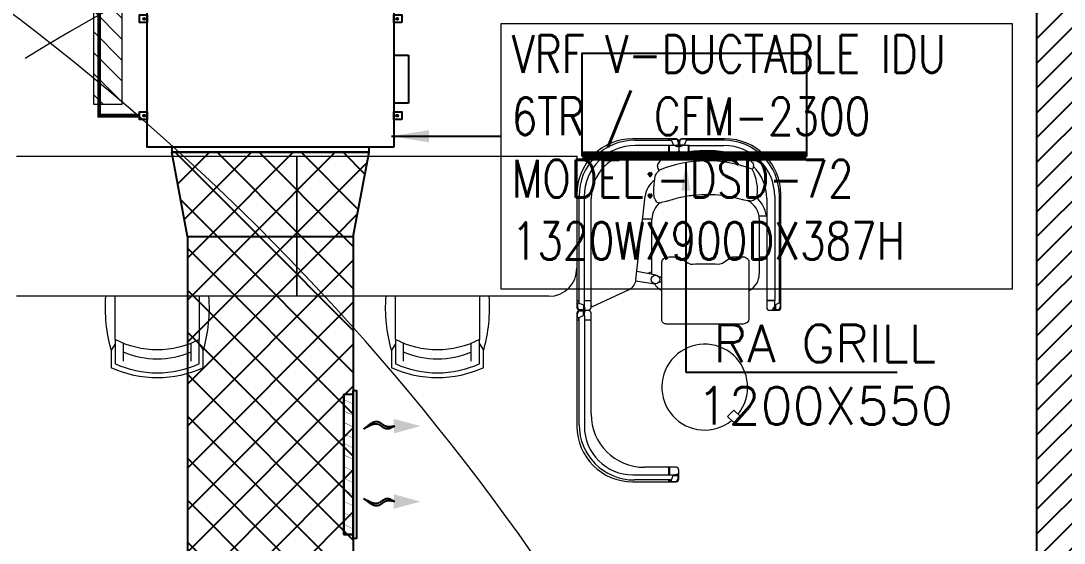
# Model space of a CAD drawing. Header units: millimetres. Extents: x -81374 to 485233, y -39075 to 157313.
# Drawn here: x 35006 to 40591, y -15833 to -13039 of the extents above; entities that cross this region are included whole.
import ezdxf
from ezdxf.enums import TextEntityAlignment as Align

# ---------------------------------------------------------------- set-up
doc = ezdxf.new("R2010")
doc.units = ezdxf.units.MM
doc.linetypes.add('CENTERX2', pattern=[4, 2.5, -0.5, 0.5, -0.5])
doc.linetypes.add('HIDDEN', pattern=[0.375, 0.25, -0.125])
for name, color, linetype in [('AC-RA-DIFFUSER', 6, 'Continuous'), ('FRESH AIRDUCT', 3, 'Continuous'), ('Hatch 01_UC', 7, 'Continuous'), ('HVAC-SECTIONS', 7, 'Continuous'), ('M HVAC DRAIN PIPE', 8, 'Continuous'), ('M-HVAC ELLIPTICAL DUCT', 6, 'Continuous'), ('M-HVAC-GRIL', 6, 'Continuous'), ('M-HVAC-INSULATION', 8, 'Continuous'), ('M-HVAC-SUPP', 4, 'Continuous'), ('M-HVAC-TEXT', 7, 'Continuous')]:
    doc.layers.add(name, color=color, linetype=linetype)
for name, color, linetype, lineweight in [('CB-AC CABLE TRAY', 213, 'Continuous', 15), ('DRAIN PIPE', 76, 'Continuous', 30), ('G-IMPT', 8, 'Continuous', 5), ('M HVAC GRILLE', 6, 'Continuous', 13), ('M-HVAC-EQUIP TEXT', 230, 'Continuous', 0), ('VRF -COPPER PIPE', 4, 'Continuous', 9)]:
    doc.layers.add(name, color=color, linetype=linetype, lineweight=lineweight)
doc.styles.add('HVAC TEXT', font='Romans.shx', dxfattribs={"width": 0.8, "height": 100})
doc.styles.add('R', font='romans.shx')
doc.styles.add('ROMAND', font='romand__.ttf')
doc.styles.get("Standard").update_dxf_attribs({"font": 'arial.ttf'})
doc.dimstyles.new('HVAC DIM', dxfattribs={"dimtxt": 100, "dimasz": 200, "dimexe": 50, "dimexo": 50, "dimgap": 50, "dimtad": 1, "dimtoh": 1, "dimdec": 0, "dimzin": 0, "dimdsep": 46, "dimtxsty": 'HVAC TEXT', "dimcen": 50, "dimclrd": 7, "dimclre": 7, "dimclrt": 7, "dimadec": 0, "dimazin": 0, "dimtfac": 1, "dimtdec": 0, "dimtofl": 0, "dimtmove": 0, "dimatfit": 3, "dimfxl": 1, "dimtolj": 1, "dimtzin": 0, "dimarcsym": 0})
doc.dimstyles.new('Vayucon', dxfattribs={"dimtxt": 200, "dimasz": 150, "dimexe": 0, "dimexo": 0, "dimgap": 9e-05, "dimtad": 1, "dimdec": 0, "dimrnd": 5, "dimzin": 0, "dimdsep": 46, "dimtxsty": 'ROMAND', "dimcen": 90, "dimclre": 99, "dimclrt": 7, "dimadec": 0, "dimazin": 0, "dimtfac": 1, "dimtdec": 0, "dimtofl": 0, "dimtmove": 1, "dimatfit": 3, "dimfxl": 1, "dimtolj": 1, "dimtzin": 0, "dimarcsym": 0})
pattern_1 = [(45, (-219788.42, -94207.17), (-112.2532, 112.2532), []), (135, (-219788.42, -94207.17), (-112.2532, -112.2532), [])]

# ---------------------------------------------------------------- blocks, each defined once
blk = doc.blocks.new('floor plan 1')
at = {"layer": 'G-IMPT', "color": 8, "ltscale": 500}
for p, q in [((19641.8, -23585.8), (19641.8, -23632.2)), ((19646.1, -23587.7), (19646.1, -23609.7)), ((19648.3, -23611.7), (19651.8, -23611.4)), ((19650.1, -23603.9), (19650.1, -23607.1)), ((19672.2, -23603.9), (19650.1, -23603.9)), ((19650.1, -23607.1), (19662.8, -23607.1)), ((19662.8, -23608.2), (19652, -23611.4)), ((19890.7, -23570.5), (19657, -23570.5)), ((19679.2, -23572.5), (19661.4, -23572.5)), ((19662.8, -23608.2), (19662.8, -23607.1)), ((19683.6, -23575.2), (19672.2, -23603.9)), ((19681.8, -23579.8), (19880.3, -23579.8)), ((19749.6, -23607.2), (19692, -23607.2)), ((19692.9, -23579.8), (19692.9, -23570.5)), ((19692.9, -23647.5), (19692.9, -23607.2)), ((19694.9, -23570.5), (19694.9, -23579.8)), ((19694.9, -23607.2), (19694.9, -23647.5)), ((19888.1, -23607.2), (19749.6, -23607.2)), ((19657, -23647.5), (19826, -23647.5)), ((19312.5, -23919.2), (19346.7, -23885)), ((19346.7, -23885), (19381.1, -23919.3)), ((20147.7, -24377.8), (20147.7, -23866.7)), ((20176.2, -23875.7), (20176.2, -24449.1)), ((20187.9, -24472.4), (20187.9, -23867.7)), ((19346.8, -23953.6), (19312.5, -23919.2)), ((19346.8, -23953.6), (19381.1, -23919.3)), ((20111.7, -23933.2), (20111.7, -24472.4)), ((20688.5, -24180.6), (20688.5, -24273.7)), ((21180.4, -24273.7), (21180.4, -24180.6)), ((22188.5, -24180.6), (22188.5, -24273.7)), ((22680.4, -24273.7), (22680.4, -24180.6)), ((20709.6, -24200.9), (20709.6, -24331.6)), ((21159.3, -24331.6), (21159.3, -24200.9)), ((22209.6, -24200.9), (22209.6, -24331.6)), ((22659.3, -24331.6), (22659.3, -24200.9)), ((20709.6, -24307.9), (20688.5, -24273.7)), ((21159.3, -24307.9), (21180.4, -24273.7)), ((22209.6, -24307.9), (22188.5, -24273.7)), ((22659.3, -24307.9), (22680.4, -24273.7)), ((20709.6, -24309.7), (20709.6, -24307.9)), ((20709.6, -24562.7), (20709.6, -24331.6)), ((21159.3, -24309.7), (21159.3, -24307.9)), ((21159.3, -24331.6), (21159.3, -24562.7)), ((22209.6, -24309.7), (22209.6, -24307.9)), ((22209.6, -24562.7), (22209.6, -24331.6)), ((22659.3, -24309.7), (22659.3, -24307.9)), ((22659.3, -24331.6), (22659.3, -24562.7)), ((20147.7, -24435.5), (20147.7, -24377.8)), ((19266.8, -24746.4), (19266.8, -24441.4)), ((19298.5, -24414.3), (19708.6, -24414.3)), ((19734, -24436), (19734, -24741)), ((20111.7, -24434.4), (20147.9, -24434.4)), ((20147.9, -24436.6), (20111.7, -24436.6)), ((20181.5, -24446.9), (20151.8, -24458.9)), ((20151.8, -24458.9), (20151.8, -24479.4)), ((20176.2, -24434.4), (20187.9, -24434.4)), ((20187.9, -24436.6), (20176.2, -24436.6)), ((20185.1, -24451.6), (20185.1, -24469)), ((19095.6, -24502.9), (19095.6, -25106.5)), ((19099.3, -24523.3), (19099.3, -24505.9)), ((19102.9, -24528), (19125.1, -24516.6)), ((19156.6, -24487.6), (19110.9, -24487.6)), ((19114.5, -24490.6), (19137.2, -24490.6)), ((19125.1, -24494.4), (19128.3, -24494.4)), ((19125.1, -24516.6), (19125.1, -24494.4)), ((19128.3, -24494.4), (19128.3, -24507.1)), ((19128.3, -24507.1), (19129.4, -24507.1)), ((19129.4, -24507.1), (19138.9, -24496.3)), ((19139.2, -24492.8), (19138.9, -24496.3)), ((19171.8, -25086.5), (19171.8, -24502.9)), ((20104.5, -24508), (19908, -24599.7)), ((20111.7, -24502.9), (20111.7, -25086.5)), ((20172.7, -24487.6), (20127, -24487.6)), ((20145.2, -24482), (20145.5, -24478.6)), ((20145.2, -24493.2), (20145.5, -24496.7)), ((20148.6, -24468.4), (20145.5, -24478.6)), ((20148.8, -24507.7), (20145.5, -24496.7)), ((20169.8, -24484.2), (20147.2, -24484.2)), ((20169.8, -24491), (20147.2, -24491)), ((20151.8, -24479.4), (20149.9, -24479.4)), ((20151.8, -24495.8), (20150.3, -24495.8)), ((20151.8, -24516.3), (20151.8, -24495.8)), ((20181.5, -24528.4), (20151.8, -24516.3)), ((20185.1, -24523.7), (20185.1, -24506.3)), ((20187.9, -25107), (20187.9, -24502.9)), ((19095.6, -24538.8), (19103.5, -24538.8)), ((19103.5, -24541), (19095.6, -24541)), ((19103.5, -24527.6), (19103.5, -25099.5)), ((19128.9, -24538.8), (19171.8, -24538.8)), ((19128.9, -24594.1), (19128.9, -24539.9)), ((19171.8, -24541), (19128.9, -24541)), ((20111.7, -24538.8), (20148.6, -24538.8)), ((20148.3, -24540.8), (20111.7, -24540.8)), ((20148.3, -24594.1), (20148.3, -24539.9)), ((20176.1, -24526.2), (20176.1, -25099.5)), ((20176.1, -24538.8), (20187.9, -24538.8)), ((20187.9, -24540.8), (20176.1, -24540.8)), ((20337.9, -24562.7), (21687.9, -24562.7)), ((21687.9, -25312.7), (21687.9, -24562.7)), ((21687.9, -24562.7), (23187.9, -24562.7)), ((21687.9, -24562.7), (21687.9, -25312.7)), ((19128.9, -25096.8), (19128.9, -24594.1)), ((19872.4, -24645.4), (19770.8, -24629.9)), ((20148.3, -25096.8), (20148.3, -24594.1)), ((19211.5, -24976.1), (19211.5, -24683)), ((19734, -24637.9), (19749.6, -24637.9)), ((19734, -24664.9), (19747.7, -24664.9)), ((19763.1, -24675.4), (19866.8, -24694.7)), ((19786.3, -24678.6), (19786.3, -24973.8)), ((19786.3, -24693.3), (19807.5, -24683.7)), ((19871.7, -24650.3), (19822.8, -25098.2)), ((19407.8, -24739.9), (19373.2, -24765.5)), ((19544.8, -24736.1), (19455.9, -24736.1)), ((19627.5, -24765.5), (19592.6, -24739.6)), ((20187.9, -25312.7), (20187.9, -24712.7)), ((19211.5, -24772.8), (19171.8, -24772.8)), ((19348.2, -24773.5), (19298.5, -24773.5)), ((19695.9, -24773.5), (19652.5, -24773.5)), ((19212.7, -24992.3), (19173.5, -24992.3)), ((19836, -24976.8), (19786.3, -24976.8)), ((19588.8, -25368.7), (19588.8, -25335)), ((19590.8, -25334.7), (19590.8, -25368.7)), ((19641.8, -25389.5), (19641.8, -25343.1)), ((19870.4, -25327.8), (19657, -25327.8)), ((19693.1, -25368.7), (19693.1, -25327.8)), ((19695.2, -25327.8), (19695.2, -25368.7)), ((19698.4, -25311.6), (19696.2, -25322.2)), ((21687.9, -25312.7), (20187.9, -25312.7)), ((23187.9, -25312.7), (21687.9, -25312.7)), ((19393.9, -25404.8), (19626.6, -25404.8)), ((19533.4, -25368.7), (19400.9, -25368.7)), ((19401.3, -25397.3), (19602.6, -25397.3)), ((19587.7, -25368.7), (19533.4, -25368.7)), ((19588.8, -25404.8), (19588.8, -25397.3)), ((19590.8, -25397.3), (19590.8, -25404.8)), ((19601.3, -25400.4), (19613, -25371)), ((19605.7, -25403.2), (19623.5, -25403.2)), ((19613, -25371), (19634.8, -25371)), ((19622.1, -25367.4), (19632.9, -25364.2)), ((19622.1, -25367.4), (19622.1, -25368.5)), ((19634.8, -25368.5), (19622.1, -25368.5)), ((19636.6, -25363.9), (19633.1, -25364.2)), ((19634.8, -25371), (19634.8, -25368.5)), ((19638.8, -25387.9), (19638.8, -25365.9)), ((19645.6, -25387.9), (19645.6, -25365.9)), ((19647.8, -25363.9), (19651.3, -25364.2)), ((19649.5, -25371), (19649.5, -25368.5)), ((19649.5, -25368.5), (19662.2, -25368.5)), ((19671.4, -25371), (19649.5, -25371)), ((19662.2, -25367.4), (19651.5, -25364.2)), ((19657, -25404.8), (19890.2, -25404.8)), ((19678.7, -25403.2), (19660.8, -25403.2)), ((19662.2, -25367.4), (19662.2, -25368.5)), ((19683.1, -25400.4), (19671.4, -25371)), ((19878.3, -25397.3), (19681.8, -25397.3)), ((19693.1, -25404.8), (19693.1, -25397.3)), ((19695.2, -25397.3), (19695.2, -25404.8)), ((19696.7, -25368.7), (19751, -25368.7)), ((19751, -25368.7), (19876.4, -25368.7))]:
    blk.add_line(p, q, dxfattribs=at)
at = {"layer": 'G-IMPT', "color": 8, "ltscale": 500, "extrusion": (0, 0, -1)}
for p, q in [((20753.4, -24214.8), (20753.4, -24311.2)), ((21115.5, -24214.8), (21115.5, -24311.2)), ((22253.4, -24214.8), (22253.4, -24311.2)), ((22615.5, -24214.8), (22615.5, -24311.2))]:
    blk.add_line(p, q, dxfattribs=at)
at = {"layer": 'G-IMPT', "color": 8, "ltscale": 500}
blk.add_circle((19767.3, -24652.7), 23.1, dxfattribs=at)
for centre, radius, start, end in [((30901.2, -15868.2), 12777.8, 49.90697, 259.60318), ((18060.5, -17690.2), 9598.5, 196.54068, 301.95899), ((19657, -23585.8), 15.2, 90, 180), ((19661.4, -23587.7), 15.3, 90, 180), ((19648.1, -23609.7), 2.02, 180, 275), ((19679.2, -23577.3), 4.86, 25.6655, 90), ((19880.3, -23875.7), 295.9, 0, 90), ((19888.1, -23866.7), 259.5, 0, 90), ((19890.7, -23867.7), 297.2, 0, 90), ((19657, -23632.2), 15.2, 180, 270), ((19826, -23933.2), 285.7, 0, 90), ((19503.5, -24076.5), 229.6, 315, 128.8686), ((19503.5, -24076.5), 229.6, 140.9794, 315), ((20180.2, -24451.6), 4.86, 0, 74.6377), ((19110.9, -24502.9), 15.2, 90, 180), ((19114.5, -24505.9), 15.3, 90, 180), ((19102.6, -24501.9), 25.2, 6.3372, 17.4257), ((19137.2, -24492.7), 2.02, 355, 90), ((19156.6, -24502.9), 15.2, 0, 90), ((20106.7, -24512.6), 5.09, 0, 115), ((20127, -24472.4), 15.2, 180, 270), ((20127, -24502.9), 15.2, 90, 180), ((20147.2, -24482.2), 2.02, 175, 270), ((20147.2, -24493.1), 2.02, 90, 185), ((20169.8, -24469), 15.3, 270, 0), ((20169.8, -24506.3), 15.3, 0, 90), ((20172.7, -24472.4), 15.2, 270, 0), ((20172.7, -24502.9), 15.2, 0, 90), ((19104.2, -24523.3), 4.86, 180, 254.6377), ((20180.2, -24523.7), 4.86, 285.3623, 0), ((20337.9, -24712.7), 150, 90, 180), ((19313.1, -24683), 101.6, 117.1335, 180), ((19691.1, -24678.6), 95.3, 30.559, 63.249), ((19934.8, -24657.2), 63.5, 115, 173.7685), ((19336.9, -24969), 165.1, 188.1141, 228.7333), ((19319.4, -24976.1), 107.9, 180, 244.0562), ((19672, -24973.8), 114.3, 308.3842, 0), ((19264.4, -25122), 49.6, 93.0816, 137.3069), ((19744.8, -25090.5), 27.2, 11.62, 111.2641), ((19393.9, -25106.5), 298.3, 180, 270), ((19401.3, -25099.5), 297.8, 180, 270), ((19400.9, -25096.8), 272, 180, 270), ((19413.1, -25086.5), 241.3, 180, 224.7065), ((19702.8, -25085.1), 120.6, 304.68, 353.7685), ((19870.4, -25086.5), 241.3, 270, 0), ((19876.4, -25096.8), 272, 270, 0), ((19878.3, -25099.5), 297.8, 270, 0), ((19890.2, -25107), 297.7, 270, 0), ((19413.4, -25144.8), 190.7, 183.1164, 210.6705), ((19260.7, -25257.4), 19, 126.6245, 187.234), ((19492.1, -24612.3), 675, 248.9189, 292.0304), ((19737, -25255.9), 19.8, 352.8054, 65.1582), ((19492.1, -24612.3), 729.1, 253.0042, 288.7209), ((19626.6, -25343.1), 15.2, 0, 76.5657), ((19657, -25343.1), 15.2, 90, 180), ((19700.7, -25323.2), 4.62, 168, 270), ((19605.7, -25398.3), 4.86, 205.6655, 270), ((19623.5, -25387.9), 15.3, 270, 0), ((19626.6, -25389.5), 15.2, 270, 0), ((19636.8, -25365.9), 2.02, 0, 95), ((19657, -25389.5), 15.2, 180, 270), ((19647.6, -25365.9), 2.02, 85, 180), ((19660.8, -25387.9), 15.3, 180, 270), ((19678.7, -25398.3), 4.86, 270, 334.3345)]:
    blk.add_arc(centre, radius, start, end, dxfattribs=at)
at = {"layer": 'G-IMPT', "color": 8, "ltscale": 500, "extrusion": (0, 0, -1)}
for centre, major_axis, ratio, start_param, end_param in [((19692.5, -23604.7), (44.5, 0), 0.056676, 1.581319, 2.838731), ((20934.4, -24706.7), (0, -580.8), 1, 2.704257, 3.578932), ((22434.4, -24706.7), (0, -580.8), 1, 2.704257, 3.578932), ((20934.4, -24681.8), (0, 530.9), 1, -0.437348, 0.437328), ((22434.4, -24681.8), (0, 530.9), 1, -0.437348, 0.437328), ((20934.4, -24681.8), (0, 455.9), 1, -0.408385, 0.408365), ((22434.4, -24681.8), (0, 455.9), 1, -0.408385, 0.408365), ((21495.6, -24501.1), (0, -838.5), 1, 1.49727, 1.845387), ((20934.4, -24756.7), (0, -480.9), 1, 2.65511, 3.628104), ((20373.3, -24501.1), (0, -838.5), 1, 4.437818, 4.785935), ((22995.6, -24501.1), (0, -838.5), 1, 1.49727, 1.845387), ((22434.4, -24756.7), (0, -480.9), 1, 2.65511, 3.628104), ((21873.3, -24501.1), (0, -838.5), 1, 4.437818, 4.785935), ((19298.5, -24441.4), (31.8, 0), 0.85419, 3.141593, 4.712389), ((19708.6, -24436), (-25.4, 0), 0.85419, 1.570796, 3.141593), ((20149.9, -24435), (0, -44.5), 0.051024, 0, 1.558922), ((19126.9, -24540.3), (0, -44.5), 0.045367, 3.529407, 4.701837), ((20150.3, -24540.3), (0, -44.5), 0.045367, 1.581349, 3.141593), ((19429.7, -24761.4), (33.4, 0), 0.85419, 3.996804, 4.997085), ((19455.9, -24684.7), (-60.1, 0), 0.85419, 4.712389, 4.997085), ((19544.8, -24687.2), (57.3, 0), 0.85419, 1.275266, 1.570796), ((19571.1, -24760.8), (32.9, 0), 0.85419, 4.416858, 5.427974), ((19695.9, -24741), (38.1, 0), 0.85419, 0, 1.570796), ((19298.5, -24746.4), (31.8, 0), 0.85419, 1.570796, 3.141593), ((19348.2, -24741), (38.1, 0), 0.85419, 0.855211, 1.570796), ((19652.5, -24741), (-38.1, 0), 0.85419, 4.712389, 5.427974), ((19303, -25114), (74.3, -28.8), 0.403177, 3.975445, 4.547922), ((19701.9, -25105.2), (-68.2, -29.6), 0.404697, 1.74747, 2.243724), ((19762.8, -25523.6), (498.2, -503.7), 0.415274, 2.703703, 2.886615), ((19238.6, -25513.8), (-494.3, -503.7), 0.418371, 3.415826, 3.73357), ((19653.8, -25217.2), (-117.8, -47.6), 0.529715, 3.717763, 4.061141), ((19937.2, -25489.1), (694.6, -238.9), 0.160816, 2.756992, 3.062566), ((19065.9, -25495.4), (-689.7, -246.9), 0.161068, 3.2231, 3.498233), ((19587.1, -25371), (44.5, 0), 0.051024, 4.724263, 6.283907), ((19697.3, -25371), (44.5, 0), 0.051024, 3.140871, 4.700515)]:
    blk.add_ellipse(centre, major_axis=major_axis, ratio=ratio, start_param=start_param, end_param=end_param, dxfattribs=at)
at = {"layer": 'G-IMPT', "color": 8, "ltscale": 500}
blk.add_open_spline([(19702, -25072.8), (19678.9, -25080.8), (19631.7, -25094), (19558.5, -25105.7), (19484.3, -25109.1), (19416.3, -25104.5), (19355.5, -25094.3), (19319.9, -25085.1), (19302.3, -25079.8)], degree=3, knots=[0, 0, 0, 0, 0.181818, 0.363636, 0.545455, 0.727273, 0.863636, 1, 1, 1, 1], dxfattribs=at)
for rotation, p in [(359.9992, (39680.6, -4989.6, 0)), (359.9992, (35886.7, -10139.3, 0)), (270.0008, (28873.3, -20643.5, 0)), (359.9992, (11975.3, -26935.4, 0)), (359.9992, (15267.6, -26935.4, 0)), (359.9992, (26686.3, -26987.7, 0)), (270.0008, (15861.1, -28615, 0)), (89.9992, (23697.8, -33300.6, 0)), (89.9992, (23597.9, -35337.7, 0)), (89.9992, (23597.9, -37388.3, 0)), (359.9992, (13750.4, -37781.5, 0)), (89.9992, (23697.8, -40746.8, 0)), (89.9992, (23597.8, -44302.5, 0)), (89.9992, (23597.8, -46399.1, 0)), (89.9992, (23697.8, -48339.8, 0)), (89.9992, (23697.8, -54280, 0)), (359.9992, (27418.1, -55702.4, 0)), (89.9992, (9671.9, -65856.5, 0)), (359.9992, (4684.1, -67403.4, 0)), (359.9992, (8737.2, -67403.4, 0))]:
    blk.add_attdef('PARTITIONTYPE', text='', height=200, rotation=rotation, dxfattribs=at).set_placement(p, align=Align.MIDDLE_CENTER)
blk = doc.blocks.new('RAAAA')
at = {"linetype": 'Continuous', "ltscale": 1000}
for points in [[(363, 0, 0), (363, 0, 0), (364, 0, 0), (364, 0, 0), (365, 0, 0), (366, 0, 0), (367, -1, 0), (368, -1, 0), (369, -1, 0), (371, -1, 0), (373, -2, 0), (374, -2, 0), (377, -2, 0), (379, -3, 0), (381, -3, 0), (384, -4, 0), (387, -4, 0), (390, -5, 0), (393, -5, 0), (397, -6, 0), (400, -6, 0), (404, -7, 0), (408, -8, 0), (412, -8, 0), (416, -9, 0), (421, -10, 0), (421, -10, 0), (425, -11, 0), (430, -11, 0), (435, -11, 0), (439, -11, 0), (444, -11, 0), (449, -11, 0), (454, -10, 0), (459, -10, 0), (464, -9, 0), (468, -7, 0), (473, -6, 0), (478, -4, 0), (483, -2, 0), (488, 0, 0), (494, 2, 0), (499, 4, 0), (504, 7, 0), (509, 10, 0), (514, 13, 0), (519, 16, 0), (525, 20, 0), (530, 24, 0), (535, 28, 0), (541, 32, 0), (546, 36, 0), (546, 36, 0), (552, 40, 0), (557, 44, 0), (563, 48, 0), (568, 51, 0), (574, 54, 0), (580, 56, 0), (586, 58, 0), (592, 60, 0), (598, 61, 0), (604, 62, 0), (610, 62, 0), (616, 62, 0), (622, 62, 0), (628, 61, 0), (635, 60, 0), (641, 59, 0), (648, 57, 0), (654, 55, 0), (661, 52, 0), (668, 49, 0), (675, 46, 0), (681, 42, 0), (688, 38, 0), (695, 33, 0), (702, 28, 0), (702, 28, 0), (709, 23, 0), (716, 19, 0), (722, 14, 0), (728, 10, 0), (734, 5, 0), (740, 1, 0), (745, -2, 0), (750, -6, 0), (755, -9, 0), (759, -13, 0), (763, -15, 0), (767, -18, 0), (771, -21, 0), (774, -23, 0), (777, -25, 0), (779, -27, 0), (782, -29, 0), (784, -31, 0), (786, -32, 0), (787, -33, 0), (789, -34, 0), (790, -35, 0), (790, -35, 0), (791, -35, 0), (791, -36, 0)], [(363, 0, 0), (363, 0, 0), (364, 0, 0), (364, 0, 0), (365, -1, 0), (366, -1, 0), (367, -2, 0), (368, -2, 0), (369, -3, 0), (371, -4, 0), (373, -5, 0), (374, -5, 0), (377, -6, 0), (379, -8, 0), (381, -9, 0), (384, -10, 0), (387, -12, 0), (390, -13, 0), (393, -15, 0), (397, -16, 0), (400, -18, 0), (404, -20, 0), (408, -22, 0), (412, -24, 0), (416, -26, 0), (421, -28, 0), (421, -28, 0), (425, -30, 0), (430, -32, 0), (435, -34, 0), (439, -35, 0), (444, -36, 0), (449, -37, 0), (454, -37, 0), (459, -38, 0), (464, -38, 0), (468, -37, 0), (473, -37, 0), (478, -36, 0), (483, -35, 0), (488, -33, 0), (494, -32, 0), (499, -30, 0), (504, -28, 0), (509, -25, 0), (514, -22, 0), (519, -19, 0), (525, -16, 0), (530, -13, 0), (535, -9, 0), (541, -5, 0), (546, 0, 0), (546, 0, 0), (552, 4, 0), (557, 8, 0), (563, 12, 0), (568, 15, 0), (574, 18, 0), (580, 21, 0), (586, 23, 0), (592, 25, 0), (598, 27, 0), (604, 28, 0), (610, 29, 0), (616, 30, 0), (622, 30, 0), (628, 31, 0), (635, 30, 0), (641, 30, 0), (648, 29, 0), (654, 28, 0), (661, 26, 0), (668, 24, 0), (675, 22, 0), (681, 20, 0), (688, 17, 0), (695, 14, 0), (702, 10, 0), (702, 10, 0), (709, 7, 0), (716, 3, 0), (722, 0, 0), (728, -3, 0), (734, -6, 0), (740, -9, 0), (745, -12, 0), (750, -14, 0), (755, -17, 0), (759, -19, 0), (763, -21, 0), (767, -23, 0), (771, -25, 0), (774, -27, 0), (777, -28, 0), (779, -30, 0), (782, -31, 0), (784, -32, 0), (786, -33, 0), (787, -34, 0), (789, -34, 0), (790, -35, 0), (790, -35, 0), (791, -35, 0), (791, -36, 0)]]:
    blk.add_polyline3d(points, dxfattribs=at)
blk.add_solid([(373, 101), (0, 0), (373, -101)], dxfattribs=at)
blk = doc.blocks.new('zw$77DE')
at = {"layer": 'M-HVAC-GRIL', "linetype": 'ByBlock'}
blk.add_lwpolyline([(0, 750), (0, 771.4), (-17.1, 771.4), (-17.1, -21.4), (0, -21.4), (0, 0), (0, 750), (51.4, 750), (51.4, 0), (0, 0), (51.4, 0), (51.4, 750), (51.4, 750)], dxfattribs=at)
at = {"layer": 'M-HVAC-GRIL', "lineweight": 0, "const_width": 1.71}
for points in [[(3.9, 678.6), (3.9, 700.1), (46.7, 721.5), (46.7, 742.9)], [(3.9, 617.2), (3.9, 638.6), (46.7, 660.1), (46.7, 681.5)], [(3.9, 555.8), (3.9, 577.2), (46.7, 598.6), (46.7, 620.1)], [(3.9, 495.6), (3.9, 517.1), (46.7, 538.5), (46.7, 559.9)], [(3.9, 444), (3.9, 465.4), (46.7, 486.8), (46.7, 508.3)], [(3.9, 381.8), (3.9, 403.2), (46.7, 424.7), (46.7, 446.1)], [(3.9, 319.7), (3.9, 341.1), (46.7, 362.5), (46.7, 384)], [(3.9, 257.5), (3.9, 279), (46.7, 300.4), (46.7, 321.8)], [(3.9, 195.4), (3.9, 216.8), (46.7, 238.2), (46.7, 259.7)], [(3.9, 133.2), (3.9, 154.7), (46.7, 176.1), (46.7, 197.5)], [(3.9, 71.8), (3.9, 93.2), (46.7, 114.7), (46.7, 136.1)], [(3.9, 10.4), (3.9, 31.8), (46.7, 53.2), (46.7, 74.7)]]:
    blk.add_lwpolyline(points, dxfattribs=at)
at = {"layer": 'M-HVAC-SUPP'}
for p, xscale, yscale, zscale, rotation in [((-360.3, 580.5), 0.3839999997941416, 0.3839999997941416, 0.3839999997941416, 359.7971218112731), ((-360.3, 176.5), -0.3839999997941415, 0.3839999997941436, 0.3839999997941436, 180.2028781887378)]:
    blk.add_blockref('RAAAA', p, dxfattribs=dict(at, xscale=xscale, yscale=yscale, zscale=zscale, rotation=rotation))
blk = doc.blocks.new('jyfhg')
at = {"layer": 'M HVAC GRILLE', "color": 7}
blk.add_blockref('zw$77DE', (-100, -700), dxfattribs=at)
blk = doc.blocks.new('A$Cd48aa87a')
at = {"color": 6, "linetype": 'CENTERX2', "lineweight": 5}
for p, q in [((-496.4, 824.2), (-496.4, 838.9)), ((22.3, 824.2), (22.3, 838.9)), ((-489.1, 831.5), (-503.7, 831.5)), ((29.6, 831.5), (14.9, 831.5)), ((-489.1, -523), (-503.7, -523)), ((-496.4, -530.4), (-496.4, -515.7)), ((29.6, -523), (14.9, -523)), ((22.3, -530.4), (22.3, -515.7))]:
    blk.add_line(p, q, dxfattribs=at)
at = {"color": 190}
for p, q in [((236, 740.9), (277.9, 740.9)), ((277.9, -432.4), (277.9, 740.9)), ((-664, 683.5), (-692.3, 683.5)), ((-692.3, -372.9), (-692.3, 683.5)), ((-692.3, -372.9), (-664, -372.9)), ((277.9, -432.4), (236, -432.4))]:
    blk.add_line(p, q, dxfattribs=at)
at = {"color": 3}
for p, q in [((-429.3, -584.3), (-429.3, -505.8)), ((-172.7, -505.8), (-172.7, -584.3)), ((-172.7, -584.3), (-429.3, -584.3))]:
    blk.add_line(p, q, dxfattribs=at)
at = {"color": 4}
for points in [[(-517.3, 814.2), (-517.3, 856.1), (-475.4, 856.1), (-475.4, 814.2)], [(1.3, 814.2), (1.3, 856.1), (43.2, 856.1), (43.2, 814.2)], [(-517.3, -547.7), (-517.3, -505.8), (-475.4, -505.8), (-475.4, -547.7)], [(1.3, -547.7), (1.3, -505.8), (43.2, -505.8), (43.2, -547.7)]]:
    blk.add_lwpolyline(points, close=True, dxfattribs=at)
at = {"color": 190}
blk.add_lwpolyline([(-664, -505.8), (-664, 814.2), (236, 814.2), (236, -505.8)], close=True, dxfattribs=at)
at = {"color": 2}
blk.add_lwpolyline([(236, 800.2), (236, 780.1), (262.2, 780.1), (262.2, 800.2)], close=True, dxfattribs=at)
at = {"color": 6}
blk.add_lwpolyline([(256.9, -484.8), (256.9, -468.1), (236, -468.1), (236, -484.8)], close=True, dxfattribs=at)
at = {"color": 5}
blk.add_lwpolyline([(251.7, -481.4), (251.7, -471.4), (236, -471.4), (236, -481.4)], close=True, dxfattribs=at)
at = {"color": 2}
blk.add_lwpolyline([(256.9, -471.7), (262.2, -471.7), (262.2, -491.7), (236, -491.7), (236, -471.7)], dxfattribs=at)
at = {"color": 4}
for centre in [(-496.4, 831.5), (22.3, 831.5), (-496.4, -523), (22.3, -523)]:
    blk.add_circle(centre, 5.24, dxfattribs=at)
blk = doc.blocks.new('*U113')
at = {"layer": 'CB-AC CABLE TRAY', "true_color": 0xa953a0}
h = blk.add_hatch(dxfattribs=at)
h.set_pattern_fill('ANSI31', color=215, scale=25)
h.set_pattern_definition([(45, (-903727.1, 1102758.81), (-56.1266008, 56.1266008), [])])
h.paths.add_polyline_path([(-88704.9, -150.4), (-88704.9, -0.4), (-87662.8, -0.4), (-87662.8, -150.4)])
at = {"layer": 'CB-AC CABLE TRAY', "color": 215, "true_color": 0xa953a0}
blk.add_lwpolyline([(-88704.9, -150.4), (-88704.9, -0.4), (-87662.8, -0.4), (-87662.8, -150.4)], close=True, dxfattribs=at)

msp = doc.modelspace()

# ---------------------------------------------------------------- hatches: boundary and pattern name
at = {"layer": 'Hatch 01_UC', "linetype": 'Continuous'}
h = msp.add_hatch(dxfattribs=at)
h.set_pattern_fill('ANSI37', color=42, scale=50, angle=360)
h.set_pattern_definition(pattern_1)
h.paths.add_polyline_path([(35813.8, -13742.5), (36870.1, -13742.5), (36785.9, -14192.5), (35897.9, -14192.5)])
h = msp.add_hatch(dxfattribs=at)
h.set_pattern_fill('ANSI37', color=42, scale=50, angle=360)
h.set_pattern_definition(pattern_1)
h.paths.add_polyline_path([(35897.9, -14192.5), (35897.9, -17181.2), (36785.9, -17181.2), (36785.9, -14192.5)])
at = {"layer": 'M-HVAC-INSULATION'}
h = msp.add_hatch(dxfattribs=at)
h.set_pattern_fill('ANSI31', color=26, scale=750, angle=360, style=0)
h.set_pattern_definition([(45, (496839.4, -83091.07), (-66.29126, 66.29126), [])])
h.paths.add_polyline_path([(40443.2, -11107.3), (41018.2, -11107.3), (41018.2, -28605.5), (40443.2, -28605.5)])

# ---------------------------------------------------------------- linework, layer by layer
at = {"layer": 'DRAIN PIPE', "color": 76, "linetype": 'Continuous', "const_width": 20}
msp.add_lwpolyline([(31663.2, -9469.5), (31663.2, -11294), (31663.2, -12370.4), (35425.6, -12370.4), (35425.6, -13546.6), (35641.1, -13546.6)], dxfattribs=at)
at = {"layer": 'FRESH AIRDUCT', "color": 1, "linetype": 'Continuous'}
msp.add_lwpolyline([(38011.4, -13762.7), (38011.4, -13212.7), (39211.4, -13212.7), (39211.4, -13762.7)], close=True, dxfattribs=at)
at = {"layer": 'FRESH AIRDUCT', "color": 1, "linetype": 'Continuous', "const_width": 50}
msp.add_lwpolyline([(39212, -13762.7), (38011.4, -13762.7)], dxfattribs=at)
at = {"layer": 'M-HVAC ELLIPTICAL DUCT', "linetype": 'Continuous'}
for p, q in [((40443.2, -11107.3, 0), (40443.2, -28605.5, 0)), ((35897.9, -14192.5), (35813.8, -13742.5)), ((36785.9, -14192.5), (36870.1, -13742.5)), ((35897.9, -14192.5), (35897.9, -24861.3)), ((35897.9, -14192.5), (36785.9, -14192.5)), ((36785.9, -14192.5), (36785.9, -24861.3))]:
    msp.add_line(p, q, dxfattribs=at)
at = {"layer": 'M-HVAC ELLIPTICAL DUCT', "color": 6, "linetype": 'Continuous'}
msp.add_line((35813.8, -13742.5), (36870.1, -13742.5), dxfattribs=at)
at = {"layer": 'VRF -COPPER PIPE', "color": 0}
msp.add_lwpolyline([(37577.2, -13053.3), (40313.8, -13053.3), (40313.8, -14475.6), (37577.2, -14475.6)], close=True, dxfattribs=at)

# ---------------------------------------------------------------- block references
at = {"linetype": 'Continuous', "rotation": 180}
msp.add_blockref('floor plan 1', (58170.8, -39075.4), dxfattribs=at)
at = {"layer": 'AC-RA-DIFFUSER', "rotation": 89.99999999999999}
msp.add_blockref('A$Cd48aa87a', (36497.2, -13050.2), dxfattribs=at)
msp.add_blockref('A$Cd48aa87a', (36497.2, -13050.2), dxfattribs=at)
at = {"layer": 'CB-AC CABLE TRAY', "color": 4, "linetype": 'HIDDEN', "rotation": 269.9997198436913}
msp.add_blockref('*U113', (35546.9, -101149.5), dxfattribs=at)
at = {"layer": 'M HVAC GRILLE', "color": 0, "xscale": -1}
msp.add_blockref('jyfhg', (36685.9, -15087.7), dxfattribs=at)

# ---------------------------------------------------------------- texts
at = {"layer": 'M-HVAC-EQUIP TEXT', "color": 0, "insert": (37634.1, -13116.7), "char_height": 200, "width": 2764.508, "attachment_point": 1, "style": 'HVAC TEXT'}
msp.add_mtext('{\\H0.99999x;VRF V-DUCTABLE IDU\\P6TR / CFM-2300\\PMODEL:-DSD-72\\P1320WX900DX387H', dxfattribs=at)
at = {"layer": 'M-HVAC-TEXT', "color": 7, "insert": (39309.7, -14665.1), "char_height": 200, "width": 13359.771, "attachment_point": 2, "style": 'R'}
msp.add_mtext('RA GRILL \\P1200X550', dxfattribs=at)

# ---------------------------------------------------------------- leaders
at = {"layer": 'HVAC-SECTIONS', "linetype": 'Continuous'}
msp.add_leader([(38566.2, -13797.6), (38566.2, -14919.4), (39698.3, -14919.4)], dimstyle='Vayucon', override={"dimgap": 9e-05, "dimtad": 0}, dxfattribs=at)
at = {"layer": 'M HVAC DRAIN PIPE', "linetype": 'Continuous'}
msp.add_leader([(36990.5, -13656.5), (37577.2, -13656.5)], dimstyle='HVAC DIM', dxfattribs=at)

doc.saveas('drawing.dxf')
